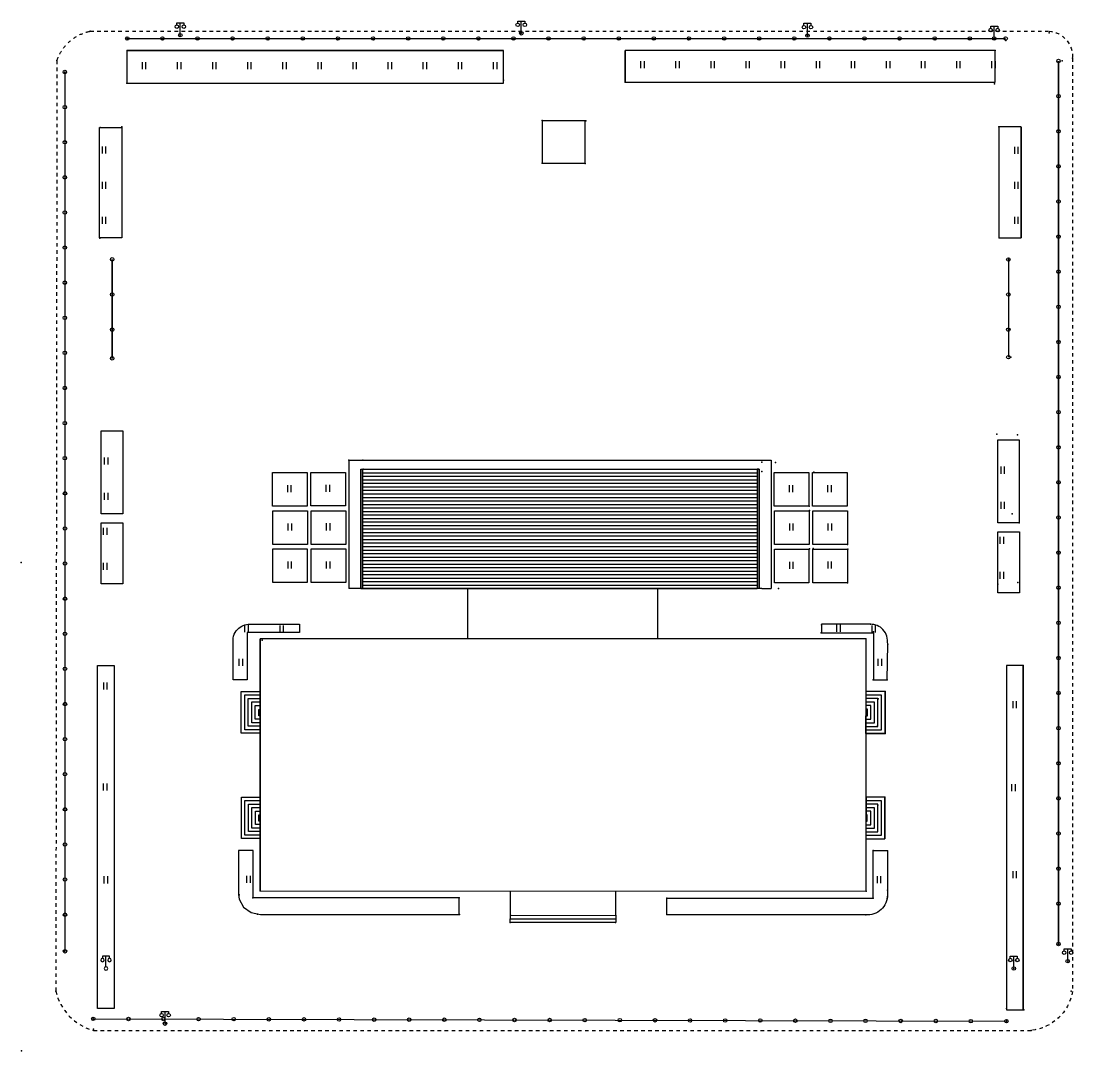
# Model space of a CAD drawing. Extents: x -992 to 2561, y -723 to 1492.
# Drawn here: x 2052.1 to 2202, y 822.2 to 968.9 of the extents above; entities that cross this region are included whole.
import ezdxf

# ---------------------------------------------------------------- set-up
doc = ezdxf.new("R2010")
doc.units = 0
doc.header["$LTSCALE"] = 0.5
doc.header["$PDSIZE"] = 0.2
doc.linetypes.add('X6', pattern=[2, 1, -1])
doc.layers.get('0').update_dxf_attribs({"linetype": 'CONTINUOUS'})
doc.layers.add('ASSIST', color=7, linetype='CONTINUOUS', plot=False)
for name, color, linetype in [('DLDW', 11, 'CONTINUOUS'), ('DLSS', 4, 'CONTINUOUS'), ('JMD', 6, 'CONTINUOUS'), ('ZBTZ', 3, 'CONTINUOUS'), ('ZDH', 1, 'CONTINUOUS')]:
    doc.layers.add(name, color=color, linetype=linetype)

# ---------------------------------------------------------------- blocks, each defined once
blk = doc.blocks.new('gc121')
for p, q in [((-0.5, -1), (-0.5, 1)), ((0.5, -1), (0.5, 1))]:
    blk.add_line(p, q)
blk = doc.blocks.new('gc097')
for p, q in [((-1, 2.9), (-1, 3.5)), ((-1, 3.5), (1, 3.5)), ((0, 0.5), (0, 3.5)), ((1, 3.5), (1, 2.9))]:
    blk.add_line(p, q)
for centre in [(-1, 2.4), (0, 0), (1, 2.4)]:
    blk.add_circle(centre, 0.5)
blk = doc.blocks.new('gc170')
at = {"linetype": 'Continuous'}
blk.add_circle((0, 0), 0.5, dxfattribs=at)

msp = doc.modelspace()

# ---------------------------------------------------------------- linework, layer by layer
at = {"linetype": 'Continuous'}
for p, q in [((2067.28, 966.38, 0.03), (2192.38, 966.38, 0.03)), ((2201.73, 830.71, 0.11), (2201.73, 830.71, 0.11))]:
    msp.add_line(p, q, dxfattribs=at)
at = {"linetype": 'Continuous', "flags": 128}
for points, elevation in [([(2067.28, 964.66), (2120.85, 964.66)], 0.11), ([(2120.86, 960.01), (2120.85, 960.46), (2120.85, 964.66)], 0.11), ([(2138.17, 960.17), (2190.87, 960.17), (2190.87, 964.68), (2138.17, 964.68)], 0.18), ([(2138.17, 960.17), (2138.17, 964.68)], 0.18), ([(2199.91, 837.43), (2199.91, 963.17)], 0.13), ([(2126.39, 954.7), (2126.39, 948.63)], 0.25), ([(2132.5, 948.61), (2132.5, 954.66), (2126.39, 954.67)], 0.25), ([(2194.57, 953.69), (2194.57, 937.98)], 0.21), ([(2126.38, 948.61), (2132.5, 948.61)], 0.31), ([(2100.52, 905.04), (2100.52, 888.04)], 0.59), ([(2100.52, 905.04), (2157.27, 905.04)], 0.59), ([(2157.27, 888.04), (2157.27, 905.04)], 0.6), ([(2100.89, 888.04), (2115.72, 888.04)], 0.59), ([(2115.72, 888.04), (2142.81, 888.04)], 0.59), ([(2086.2, 844.99), (2086.2, 880.91)], 0.89), ([(2194.87, 877.1), (2194.86, 828.05)], 0.39), ([(2175.2, 873.39), (2175.2, 867.43), (2172.49, 867.43)], 0.51), ([(2175.2, 873.39), (2172.49, 873.38)], 0.51), ([(2175.18, 858.33), (2172.5, 858.33)], 0.53), ([(2175.18, 858.33), (2175.18, 852.42)], 0.53), ([(2172.51, 852.42), (2175.18, 852.42)], 0.57)]:
    msp.add_lwpolyline(points, dxfattribs=dict(at, elevation=elevation))
at = {"color": 6, "linetype": 'Continuous', "flags": 128}
for points, elevation in [([(2098.85, 906.32), (2098.85, 888.04)], 0.57), ([(2098.85, 906.32), (2158.99, 906.32), (2158.99, 888.04)], 0.57), ([(2100.89, 888.04), (2098.85, 888.04)], 0.6), ([(2115.72, 888.04), (2115.72, 880.91)], 0.59), ([(2157.64, 888.04), (2142.81, 888.04)], 0.59), ([(2142.81, 888.04), (2142.81, 880.91)], 0.59), ([(2157.64, 888.04), (2158.99, 888.04)], 0.6), ([(2121.85, 841.53), (2121.85, 844.98)], 0.81), ([(2121.85, 841.53), (2136.84, 841.47), (2136.84, 844.98)], 0.81)]:
    msp.add_lwpolyline(points, dxfattribs=dict(at, elevation=elevation))
at = {"color": 3, "linetype": 'Continuous', "elevation": 0.66, "flags": 128}
msp.add_lwpolyline([(2175.56, 844.44, -0.441252), (2172.45, 841.6, 3.923661)], format="xyb", dxfattribs=at)
at = {"layer": 'ASSIST', "linetype": 'Continuous', "flags": 128}
for points, elevation in [([(2067.28, 966.38), (2192.38, 966.38)], 3.12), ([(2199.91, 963.17), (2199.91, 837.43)], 3.12), ([(2058.39, 961.61), (2058.4, 836.39)], 3.12), ([(2065.12, 920.83), (2065.12, 934.93)], 0.08), ([(2065.12, 934.93), (2065.12, 920.83)], 0.08), ([(2192.77, 934.92), (2192.77, 921)], 3.12), ([(2121.82, 840.53), (2121.85, 841.53), (2136.84, 841.47), (2136.84, 840.53)], 3.12), ([(2062.44, 826.78), (2192.48, 826.44)], 3.12)]:
    msp.add_lwpolyline(points, dxfattribs=dict(at, elevation=elevation))
at = {"layer": 'ASSIST', "color": 6, "linetype": 'Continuous', "elevation": 3.12, "flags": 128}
msp.add_lwpolyline([(2100.52, 888.04), (2100.52, 905.04), (2157.27, 905.04), (2157.27, 888.04)], close=True, dxfattribs=at)
at = {"layer": 'DLSS', "linetype": 'X6'}
msp.add_line((2201.92, 963.58, 0.11), (2201.92, 830.67, 3.06), dxfattribs=at)
at = {"layer": 'DLSS', "linetype": 'X6', "flags": 128}
msp.add_lwpolyline([(2057.25, 963.24, -0.060422), (2057.91, 964.62, -0.060422), (2058.89, 965.8, -0.069849), (2060.33, 966.83, -0.069849), (2062, 967.43)], format="xyb", dxfattribs=at)
for points, elevation in [([(2062, 967.43), (2198.57, 967.43)], 0.07), ([(2057.25, 963.24), (2057.1, 830.72)], 3.12), ([(2062.48, 825.12), (2196.01, 825.12)], -0.1)]:
    msp.add_lwpolyline(points, dxfattribs=dict(at, elevation=elevation))
for points, elevation in [([(2198.57, 967.43, -0.399446), (2201.92, 963.58, 1.41531)], 0.07), ([(2057.1, 830.72, 0.276974), (2062.48, 825.12, -0.141864)], -0.18), ([(2201.92, 830.67, -0.334117), (2196.01, 825.12, 2.327114)], 3.06)]:
    msp.add_lwpolyline(points, format="xyb", dxfattribs=dict(at, elevation=elevation))
at = {"layer": 'JMD', "color": 6, "linetype": 'Continuous'}
for p, q in [((2100.52, 905.04, 3.12), (2100.82, 905.04, 3.12)), ((2100.52, 888.04, 3.12), (2100.52, 905.04, 3.12)), ((2100.82, 888.04, 3.12), (2100.82, 905.04, 3.12)), ((2100.82, 905.04, 3.12), (2156.97, 905.04, 3.12)), ((2157.27, 905.04, 3.12), (2156.97, 905.04, 3.12)), ((2156.97, 905.04, 3.12), (2156.97, 888.04, 3.12)), ((2157.27, 888.04, 3.12), (2157.27, 905.04, 3.12)), ((2100.82, 904.54, 3.12), (2156.97, 904.54, 3.12)), ((2100.82, 904.04, 3.12), (2156.97, 904.04, 3.12)), ((2100.82, 903.54, 3.12), (2156.97, 903.54, 3.12)), ((2100.82, 903.04, 3.12), (2156.97, 903.04, 3.12)), ((2100.82, 902.54, 3.12), (2156.97, 902.54, 3.12)), ((2100.82, 902.04, 3.12), (2156.97, 902.04, 3.12)), ((2100.82, 901.54, 3.12), (2156.97, 901.54, 3.12)), ((2100.82, 901.04, 3.12), (2156.97, 901.04, 3.12)), ((2100.82, 900.54, 3.12), (2156.97, 900.54, 3.12)), ((2100.82, 900.04, 3.12), (2156.97, 900.04, 3.12)), ((2100.82, 899.54, 3.12), (2156.97, 899.54, 3.12)), ((2100.82, 899.04, 3.12), (2156.97, 899.04, 3.12)), ((2100.82, 898.54, 3.12), (2156.97, 898.54, 3.12)), ((2100.82, 898.04, 3.12), (2156.97, 898.04, 3.12)), ((2100.82, 897.54, 3.12), (2156.97, 897.54, 3.12)), ((2100.82, 897.04, 3.12), (2156.97, 897.04, 3.12)), ((2100.82, 896.54, 3.12), (2156.97, 896.54, 3.12)), ((2100.82, 896.04, 3.12), (2156.97, 896.04, 3.12)), ((2100.82, 895.54, 3.12), (2156.97, 895.54, 3.12)), ((2100.82, 895.04, 3.12), (2156.97, 895.04, 3.12)), ((2100.82, 894.54, 3.12), (2156.97, 894.54, 3.12)), ((2100.82, 894.04, 3.12), (2156.97, 894.04, 3.12)), ((2100.82, 893.54, 3.12), (2156.97, 893.54, 3.12)), ((2100.82, 893.04, 3.12), (2156.97, 893.04, 3.12)), ((2100.82, 892.54, 3.12), (2156.97, 892.54, 3.12)), ((2100.82, 892.04, 3.12), (2156.97, 892.04, 3.12)), ((2100.82, 891.54, 3.12), (2156.97, 891.54, 3.12)), ((2100.82, 891.04, 3.12), (2156.97, 891.04, 3.12)), ((2100.82, 890.54, 3.12), (2156.97, 890.54, 3.12)), ((2100.82, 890.04, 3.12), (2156.97, 890.04, 3.12)), ((2100.82, 889.54, 3.12), (2156.97, 889.54, 3.12)), ((2100.82, 889.04, 3.12), (2156.97, 889.04, 3.12)), ((2100.82, 888.54, 3.12), (2156.97, 888.54, 3.12)), ((2100.52, 888.04, 3.12), (2100.82, 888.04, 3.12)), ((2100.82, 888.04, 3.12), (2156.97, 888.04, 3.12)), ((2157.27, 888.04, 3.12), (2156.97, 888.04, 3.12)), ((2172.49, 873.38, 3.12), (2172.49, 870.88, 3.12)), ((2172.49, 867.43, 3.12), (2172.49, 869.93, 3.12)), ((2172.5, 858.33, 3.12), (2172.5, 855.83, 3.12)), ((2172.51, 852.42, 3.12), (2172.51, 854.92, 3.12))]:
    msp.add_line(p, q, dxfattribs=at)
at = {"layer": 'JMD', "linetype": 'Continuous'}
for p, q in [((2121.82, 840.53, 3.12), (2121.85, 841.53, 3.12)), ((2121.82, 840.53, 3.12), (2136.84, 840.53, 3.12)), ((2121.84, 841.03, 3.12), (2136.84, 841, 3.12)), ((2121.85, 841.53, 3.12), (2136.84, 841.47, 3.12)), ((2136.84, 841.53, 3.12), (2136.84, 840.56, 3.12))]:
    msp.add_line(p, q, dxfattribs=at)
at = {"layer": 'JMD', "linetype": 'Continuous', "elevation": 3.12, "flags": 128}
msp.add_lwpolyline([(2086.2, 880.91), (2086.2, 844.99), (2172.5, 844.98), (2172.5, 880.9)], close=True, dxfattribs=at)
at = {"layer": 'JMD', "color": 6, "linetype": 'Continuous', "flags": 128}
for points, elevation in [([(2086.2, 867.44), (2083.5, 867.44), (2083.5, 873.4), (2086.2, 873.4)], -1.71), ([(2172.49, 867.43), (2175.2, 867.43), (2175.2, 873.39), (2172.49, 873.38)], 0.51), ([(2172.49, 867.93), (2174.7, 867.93), (2174.7, 872.88), (2172.49, 872.88)], 0.51), ([(2172.49, 868.43), (2174.2, 868.43), (2174.2, 872.38), (2172.49, 872.38)], 0.51), ([(2172.49, 868.93), (2173.7, 868.93), (2173.7, 871.88), (2172.49, 871.88)], 0.51), ([(2172.49, 869.43), (2173.2, 869.43), (2173.2, 871.38), (2172.49, 871.38)], 0.51), ([(2172.49, 869.93), (2172.7, 869.93), (2172.7, 870.88), (2172.49, 870.88)], 0.51), ([(2086.19, 852.44), (2083.52, 852.44), (2083.52, 858.35), (2086.2, 858.35)], -1.65), ([(2172.51, 852.42), (2175.18, 852.42), (2175.18, 858.33), (2172.5, 858.33)], 0.57), ([(2172.51, 852.92), (2174.68, 852.92), (2174.68, 857.83), (2172.5, 857.83)], 0.57), ([(2172.51, 853.42), (2174.18, 853.42), (2174.18, 857.33), (2172.5, 857.33)], 0.57), ([(2172.51, 853.92), (2173.68, 853.92), (2173.68, 856.83), (2172.5, 856.83)], 0.57), ([(2172.51, 854.42), (2173.18, 854.42), (2173.18, 856.33), (2172.5, 856.33)], 0.57), ([(2172.51, 854.92), (2172.68, 854.92), (2172.68, 855.83), (2172.5, 855.83)], 0.57)]:
    msp.add_lwpolyline(points, dxfattribs=dict(at, elevation=elevation))
at = {"layer": 'JMD', "linetype": 'Continuous', "flags": 128}
for points, elevation in [([(2086.2, 867.94), (2084, 867.94), (2084, 872.9), (2086.2, 872.9)], -1.71), ([(2086.2, 868.44), (2084.5, 868.44), (2084.5, 872.4), (2086.2, 872.4)], -1.71), ([(2086.2, 868.94), (2085, 868.94), (2085, 871.9), (2086.2, 871.9)], -1.71), ([(2086.2, 869.44), (2085.5, 869.44), (2085.5, 871.4), (2086.2, 871.4)], -1.71), ([(2086.19, 869.92), (2086.02, 869.92), (2086.02, 870.83), (2086.2, 870.83)], 0.89), ([(2086.19, 852.94), (2084.02, 852.94), (2084.02, 857.85), (2086.2, 857.85)], -1.65), ([(2086.19, 853.44), (2084.52, 853.44), (2084.52, 857.35), (2086.2, 857.35)], -1.65), ([(2086.19, 853.94), (2085.02, 853.94), (2085.02, 856.85), (2086.2, 856.85)], -1.65), ([(2086.19, 854.44), (2085.52, 854.44), (2085.52, 856.35), (2086.2, 856.35)], -1.65), ([(2086.19, 854.94), (2086.02, 854.94), (2086.02, 855.85), (2086.2, 855.85)], -1.65)]:
    msp.add_lwpolyline(points, dxfattribs=dict(at, elevation=elevation))
at = {"layer": 'ZBTZ', "linetype": 'Continuous', "flags": 128}
for points, elevation in [([(2120.85, 964.66), (2067.19, 964.66), (2067.19, 960.01), (2120.86, 960.01), (2120.85, 960.46)], 3.12), ([(2190.87, 964.68), (2138.17, 964.68), (2138.17, 960.17), (2190.87, 960.17)], 3.12), ([(2063.32, 953.71), (2066.48, 953.71), (2066.48, 937.99), (2063.32, 937.99)], 0.08), ([(2194.57, 953.81), (2191.42, 953.81), (2191.42, 937.98), (2194.57, 937.98)], 3.12), ([(2063.57, 910.51), (2066.63, 910.51), (2066.63, 898.7), (2064.32, 898.7), (2063.57, 898.7)], 3.12), ([(2191.28, 909.22), (2194.33, 909.22), (2194.33, 897.41), (2192.03, 897.41), (2191.28, 897.41)], 0.36), ([(2087.95, 904.58), (2092.89, 904.58), (2092.89, 899.79), (2087.95, 899.79)], 0.08), ([(2093.43, 904.6), (2098.37, 904.6), (2098.37, 899.81), (2093.43, 899.81)], 0.08), ([(2159.4, 904.56), (2164.34, 904.56), (2164.34, 899.77), (2159.4, 899.77)], 0.55), ([(2164.88, 904.57), (2169.82, 904.57), (2169.82, 899.78), (2164.88, 899.78)], 0.55), ([(2088.01, 899.12), (2092.94, 899.12), (2092.94, 894.33), (2088.01, 894.33)], 0.08), ([(2093.49, 899.13), (2098.42, 899.13), (2098.42, 894.34), (2093.49, 894.34)], 0.08), ([(2159.46, 899.1), (2164.39, 899.1), (2164.39, 894.31), (2159.46, 894.31)], 0.55), ([(2164.94, 899.11), (2169.87, 899.11), (2169.87, 894.32), (2164.94, 894.32)], 0.55), ([(2063.56, 897.42), (2066.65, 897.42), (2066.65, 888.71), (2063.56, 888.71)], 0.08), ([(2191.26, 896.13), (2194.35, 896.13), (2194.35, 887.43), (2191.26, 887.43)], -2.68), ([(2087.99, 893.69), (2092.92, 893.69), (2092.92, 888.9), (2087.99, 888.9)], 0.08), ([(2093.47, 893.7), (2098.4, 893.7), (2098.4, 888.91), (2093.47, 888.91)], 0.08), ([(2159.44, 893.67), (2164.37, 893.67), (2164.37, 888.88), (2159.44, 888.88)], 0.55), ([(2164.91, 893.68), (2169.85, 893.68), (2169.85, 888.89), (2164.91, 888.89)], 0.55), ([(2063.02, 877.11), (2065.4, 877.11), (2065.4, 828.24), (2063.02, 828.24)], 0.08), ([(2194.87, 877.1), (2192.49, 877.1), (2192.49, 828.05), (2194.86, 828.05)], 3.12), ([(2114.56, 841.63), (2114.54, 843.99), (2085.19, 843.99), (2085.19, 850.74), (2083.12, 850.74), (2083.12, 844.47), (2083.23, 843.83), (2083.85, 842.7), (2084.92, 841.9), (2086.23, 841.63), (2114.56, 841.63)], 0.29)]:
    msp.add_lwpolyline(points, close=True, dxfattribs=dict(at, elevation=elevation))
for points, elevation in [([(2082.36, 880.15, -0.042968), (2082.41, 881.27, -0.114689), (2082.98, 882.23, -0.100199), (2083.79, 882.78, -0.100199), (2084.75, 882.98), (2091.79, 882.98), (2091.79, 881.78), (2084.35, 881.78), (2084.36, 875.05), (2082.36, 875.05), (2082.34, 875.05)], 0.08), ([(2175.58, 880.14, 0.0032), (2175.48, 881.25, 0.114689), (2174.91, 882.21, 0.100199), (2174.1, 882.77, 0.100199), (2173.14, 882.97), (2166.14, 882.97), (2166.14, 881.76), (2173.54, 881.76), (2173.54, 875.05), (2175.53, 875.05), (2175.53, 875.05)], 3.12)]:
    msp.add_lwpolyline(points, format="xyb", close=True, dxfattribs=dict(at, elevation=elevation))
for points, elevation in [([(2194.87, 877.1), (2194.87, 877.1), (2192.49, 877.1), (2192.49, 828.05), (2194.86, 828.05)], 3.12), ([(2172.45, 841.6), (2144.12, 841.6), (2144.14, 843.96), (2173.49, 843.96), (2173.49, 850.76), (2175.55, 850.76), (2175.56, 844.44), (2175.45, 843.8)], 0.66)]:
    msp.add_lwpolyline(points, dxfattribs=dict(at, elevation=elevation))
at = {"layer": 'ZDH', "linetype": 'Continuous'}
for p in [(2062, 967.43, 0.07), (2062, 967.43, 0.07), (2067.28, 966.38, 0.03), (2067.28, 966.38, 0.03), (2074.83, 966.86, 0.15), (2074.83, 966.86, 0.15), (2123.39, 967.12, 0.15), (2123.39, 967.12, 0.15), (2164.15, 966.8, 0.2), (2164.15, 966.8, 0.2), (2190.75, 966.39, 0.19), (2190.75, 966.39, 0.19), (2198.57, 967.18, 0.11), (2198.57, 967.18, 0.11), (2192.4, 966.1, 0.13), (2192.4, 966.1, 0.13), (2067.28, 964.66, 0.11), (2067.28, 964.66, 0.11), (2190.87, 964.68, 0.16), (2190.87, 964.68, 0.16), (2201.92, 963.58, 0.11), (2201.92, 963.58, 0.11), (2057.25, 963.24, 0.04), (2057.25, 963.24, 0.04), (2200.41, 963.22, 0.11), (2200.41, 963.22, 0.11), (2058.39, 961.61, -0.05), (2058.39, 961.61, -0.05), (2120.85, 960.46, 0.18), (2120.85, 960.46, 0.18), (2067.19, 960.01, 0), (2067.19, 960.01, 0), (2138.17, 960.17, 0.18), (2138.17, 960.17, 0.18), (2190.8, 959.91, 0.15), (2190.8, 959.91, 0.15), (2126.39, 954.7, 0.25), (2126.39, 954.7, 0.25), (2132.59, 954.66, 0.26), (2132.59, 954.66, 0.26), (2063.39, 953.72, 0.03), (2063.39, 953.72, 0.03), (2066.48, 953.82, 0.08), (2066.48, 953.82, 0.08), (2191.42, 953.81, 0.21), (2191.42, 953.81, 0.21), (2194.57, 953.69, 0.18), (2194.57, 953.69, 0.18), (2126.38, 948.61, 0.31), (2126.38, 948.61, 0.31), (2132.5, 948.57, -0.85), (2132.5, 948.57, -0.85), (2063.36, 937.96, 0.11), (2063.36, 937.96, 0.11), (2191.45, 937.98, 0.28), (2191.45, 937.98, 0.28), (2192.77, 934.92, 0.19), (2192.77, 934.92, 0.19), (2193.12, 921, 0.24), (2193.12, 921, 0.24), (2191.11, 910.04, 0.35), (2191.11, 910.04, 0.35), (2194.05, 909.96, 0.34), (2194.05, 909.96, 0.34), (2098.85, 906.32, 0.57), (2098.85, 906.32, 0.57), (2100.81, 906.33, 0.58), (2100.81, 906.33, 0.58), (2100.89, 905.04, 0.59), (2100.89, 905.04, 0.59), (2157.67, 906.03, 0.58), (2157.67, 906.03, 0.58), (2159.62, 906.02, 0.56), (2159.62, 906.02, 0.56), (2157.64, 904.71, 0.6), (2157.64, 904.71, 0.6), (2165.06, 904.64, 0.56), (2165.06, 904.64, 0.56), (2164.4, 899.78, 0.56), (2164.4, 899.78, 0.56), (2164.45, 899.17, 0.55), (2164.45, 899.17, 0.55), (2193.33, 898.68, 0.38), (2193.33, 898.68, 0.38), (2194.33, 897.41, 0.36), (2194.33, 897.41, 0.36), (2164.43, 893.69, 0.56), (2164.43, 893.69, 0.56), (2164.97, 893.75, 0.55), (2164.97, 893.75, 0.55), (2169.88, 894.32, 0.55), (2169.88, 894.32, 0.55), (2169.91, 893.68, 0.54), (2169.91, 893.68, 0.54), (2052.14, 891.75, 1.08), (2052.14, 891.75, 1.08), (2052.14, 891.75, 1.08), (2052.14, 891.75, 1.08), (2052.14, 891.75, 1.08), (2052.14, 891.75, 1.08), (2052.14, 891.75, 1.08), (2052.14, 891.75, 1.08), (2052.14, 891.75, 1.08), (2052.14, 891.75, 1.08), (2052.14, 891.75, 1.08), (2052.14, 891.75, 1.08), (2052.14, 891.75, 1.08), (2052.14, 891.75, 1.08), (2169.85, 888.89, 0.55), (2169.85, 888.89, 0.55), (2191.25, 888.7, 0.37), (2191.25, 888.7, 0.37), (2194.11, 888.9, 0.37), (2194.11, 888.9, 0.37), (2160.04, 888.04, 0.59), (2160.04, 888.04, 0.59), (2166.14, 882.89, 0.55), (2166.14, 882.89, 0.55), (2173.14, 882.97, 0.49), (2166.11, 881.76, 0.54), (2166.11, 881.76, 0.54), (2173.54, 881.88, 0.52), (2086.5, 880.7, 0.54), (2086.5, 880.7, 0.54), (2172.49, 880.91, 0.38), (2175.58, 880.14, 0.5), (2194.87, 877.1, 0.39), (2194.87, 877.1, 0.39), (2173.53, 875.05, 0.52), (2175.53, 875.03, 0.52), (2174.22, 872.33, 1.1), (2175.2, 873.39, 0.51), (2174.15, 868.51, 1.1), (2175.2, 867.43, 0.5), (2174.16, 857.2, 0.99), (2175.18, 858.33, 0.53), (2172.53, 853.42, 1.01), (2172.51, 852.42, 0.57), (2173.53, 850.76, 0.54), (2175.55, 850.71, 0.53), (2175.55, 845.08, 0.52), (2083.2, 844.45, 0.81), (2085.16, 844.03, 0.8), (2086.2, 844.99, 0.89), (2114.54, 843.99, 0.29), (2144.14, 843.96, 0.57), (2172.5, 844.98, 0.37), (2173.49, 843.94, 0.31), (2085.81, 841.68, 0.87), (2114.58, 841.63, 0.35), (2121.85, 841.53, 0.81), (2136.84, 841.47, 0.79), (2144.12, 841.65, 0.66), (2172.45, 841.6, 0.34), (2121.82, 840.48, 0.37), (2136.83, 840.49, 0.36), (2058.4, 836.39, -0.16), (2058.4, 836.39, -0.16), (2199.91, 837.43, 0.13), (2201.22, 834.99, 0.17), (2193.54, 833.95, 0.3), (2057.1, 830.72, -0.18), (2057.1, 830.72, -0.18), (2201.73, 830.71, 0.1), (2192.49, 828.23, 0.23), (2194.95, 828.05, 0.19), (2062.44, 826.78, -0.04), (2062.44, 826.78, -0.04), (2072.66, 826.09, 0.84), (2072.66, 826.09, 0.84), (2192.48, 826.44, 0.12), (2199.93, 826.94, 0.04), (2062.48, 825.31, -0.1), (2062.48, 825.31, -0.1), (2196.01, 825.12, 0.08), (2052.21, 822.2, 1.08), (2052.21, 822.2, 1.08), (2052.21, 822.2, 1.08), (2052.21, 822.2, 1.08)]:
    msp.add_point(p, dxfattribs=at)

# ---------------------------------------------------------------- block references
at = {"layer": 'DLDW', "linetype": 'Continuous', "yscale": 0.5}
for p, xscale in [((2074.83, 966.86, 0.15), 0.5), ((2123.39, 967.12, 0.15), 0.5), ((2164.15, 966.8, 0.2), 0.5), ((2190.75, 966.39, 0.19), 0.5), ((2201.22, 834.99, 0.17), 0.5), ((2064.24, 833.95, 3.12), -0.5), ((2193.54, 833.95, 0.3), 0.5), ((2072.66, 826.09, 0.84), 0.5)]:
    msp.add_blockref('gc097', p, dxfattribs=dict(at, xscale=xscale))
at = {"layer": 'ZBTZ', "linetype": 'Continuous', "yscale": 0.5}
for name, p, xscale in [('gc170', (2067.28, 966.38, 3.12), 0.5), ('gc170', (2072.28, 966.38, 3.12), 0.5), ('gc170', (2077.28, 966.38, 3.12), 0.5), ('gc170', (2082.28, 966.38, 3.12), 0.5), ('gc170', (2087.28, 966.38, 3.12), 0.5), ('gc170', (2092.28, 966.38, 3.12), 0.5), ('gc170', (2097.28, 966.38, 3.12), 0.5), ('gc170', (2102.28, 966.38, 3.12), 0.5), ('gc170', (2107.28, 966.38, 3.12), 0.5), ('gc170', (2112.28, 966.38, 3.12), 0.5), ('gc170', (2117.28, 966.38, 3.12), 0.5), ('gc170', (2122.28, 966.38, 3.12), 0.5), ('gc170', (2127.28, 966.38, 3.12), 0.5), ('gc170', (2132.28, 966.38, 3.12), 0.5), ('gc170', (2137.28, 966.38, 3.12), 0.5), ('gc170', (2142.28, 966.38, 3.12), 0.5), ('gc170', (2147.28, 966.38, 3.12), 0.5), ('gc170', (2152.28, 966.38, 3.12), 0.5), ('gc170', (2157.28, 966.38, 3.12), 0.5), ('gc170', (2162.28, 966.38, 3.12), 0.5), ('gc170', (2167.28, 966.38, 3.12), 0.5), ('gc170', (2172.28, 966.38, 3.12), 0.5), ('gc170', (2177.28, 966.38, 3.12), 0.5), ('gc170', (2182.28, 966.38, 3.12), 0.5), ('gc170', (2187.28, 966.38, 3.12), 0.5), ('gc170', (2192.38, 966.38, 3.12), 0.5), ('gc121', (2069.69, 962.51, 3.12), 0.5), ('gc121', (2074.69, 962.51, 3.12), 0.5), ('gc121', (2079.69, 962.51, 3.12), 0.5), ('gc121', (2084.69, 962.51, 3.12), 0.5), ('gc121', (2089.69, 962.51, 3.12), 0.5), ('gc121', (2094.69, 962.51, 3.12), 0.5), ('gc121', (2099.69, 962.51, 3.12), 0.5), ('gc121', (2104.69, 962.51, 3.12), 0.5), ('gc121', (2109.69, 962.51, 3.12), 0.5), ('gc121', (2114.69, 962.51, 3.12), 0.5), ('gc121', (2119.69, 962.51, 3.12), 0.5), ('gc121', (2140.67, 962.67, 3.12), 0.5), ('gc121', (2145.67, 962.67, 3.12), 0.5), ('gc121', (2150.67, 962.67, 3.12), 0.5), ('gc121', (2155.67, 962.67, 3.12), 0.5), ('gc121', (2160.67, 962.67, 3.12), 0.5), ('gc121', (2165.67, 962.67, 3.12), 0.5), ('gc121', (2170.67, 962.67, 3.12), 0.5), ('gc121', (2175.67, 962.67, 3.12), 0.5), ('gc121', (2180.67, 962.67, 3.12), 0.5), ('gc121', (2185.67, 962.67, 3.12), 0.5), ('gc121', (2190.67, 962.67, 3.12), 0.5), ('gc121', (2063.98, 950.49, 0.08), -0.5), ('gc121', (2193.92, 950.48, 3.12), 0.5), ('gc121', (2063.98, 945.49, 0.08), -0.5), ('gc121', (2193.92, 945.48, 3.12), 0.5), ('gc121', (2063.98, 940.49, 0.08), -0.5), ('gc121', (2193.92, 940.48, 3.12), 0.5), ('gc121', (2064.28, 906.2, 0.08), -0.5), ('gc121', (2191.98, 904.91, -2.68), -0.5), ('gc121', (2090.39, 902.29, 0.08), -0.5), ('gc121', (2095.87, 902.31, 0.08), -0.5), ('gc121', (2161.84, 902.27, 0.55), -0.5), ('gc121', (2167.32, 902.28, 0.55), -0.5), ('gc121', (2064.28, 901.2, 0.08), -0.5), ('gc121', (2191.98, 899.91, -2.68), -0.5), ('gc121', (2064.15, 896.21, 0.08), -0.5), ('gc121', (2090.44, 896.83, 0.08), -0.5), ('gc121', (2095.92, 896.84, 0.08), -0.5), ('gc121', (2161.89, 896.81, 0.55), -0.5), ('gc121', (2167.37, 896.82, 0.55), -0.5), ('gc121', (2191.85, 894.93, -2.68), -0.5), ('gc121', (2064.15, 891.21, 0.08), -0.5), ('gc121', (2090.42, 891.4, 0.08), -0.5), ('gc121', (2095.9, 891.41, 0.08), -0.5), ('gc121', (2161.87, 891.38, 0.55), -0.5), ('gc121', (2167.35, 891.39, 0.55), -0.5), ('gc121', (2191.85, 889.93, -2.68), -0.5), ('gc121', (2084.29, 882.35, 0.08), -0.5), ('gc121', (2089.29, 882.31, 0.08), -0.5), ('gc121', (2168.61, 882.39, 3.12), 0.5), ('gc121', (2173.61, 882.28, 3.12), 0.5), ('gc121', (2083.46, 877.55, 0.08), -0.5), ('gc121', (2174.49, 877.53, 3.12), 0.5), ('gc121', (2064.18, 874.18, 3.12), -0.5), ('gc121', (2193.7, 871.53, 3.12), -0.5), ('gc121', (2064.16, 859.77, 3.12), -0.5), ('gc121', (2193.52, 859.69, 3.12), -0.5), ('gc121', (2064.25, 846.57, 3.12), -0.5), ('gc121', (2084.56, 846.63, 2.75), -0.5), ('gc121', (2174.37, 846.6, 3.12), 0.5), ('gc121', (2193.7, 847.31, 3.12), -0.5)]:
    msp.add_blockref(name, p, dxfattribs=dict(at, xscale=xscale))
at = {"layer": 'ZBTZ', "linetype": 'Continuous'}
for p, xscale, yscale, rotation in [((2199.91, 963.17, 3.12), 0.5, 0.5, 270), ((2058.39, 961.61, 3.12), 0.5000000000000224, 0.5000000000000224, 270.0027452120271), ((2199.91, 958.17, 3.12), 0.5, 0.5, 270), ((2058.39, 956.61, 3.12), 0.5000000000000224, 0.5000000000000224, 270.0027452120271), ((2199.91, 953.17, 3.12), 0.5, 0.5, 270), ((2058.39, 951.61, 3.12), 0.5000000000000224, 0.5000000000000224, 270.0027452120271), ((2199.91, 948.17, 3.12), 0.5, 0.5, 270), ((2058.39, 946.61, 3.12), 0.5000000000000224, 0.5000000000000224, 270.0027452120271), ((2199.91, 943.17, 3.12), 0.5, 0.5, 270), ((2058.39, 941.61, 3.12), 0.5000000000000224, 0.5000000000000224, 270.0027452120271), ((2199.91, 938.17, 3.12), 0.5, 0.5, 270), ((2058.39, 936.61, 3.12), 0.5000000000000224, 0.5000000000000224, 270.0027452120271), ((2065.12, 934.93, 3.12), 0.5, 0.5, 270), ((2192.77, 934.92, 3.12), 0.5, 0.5, 270), ((2199.91, 933.17, 3.12), 0.5, 0.5, 270), ((2058.39, 931.61, 3.12), 0.5000000000000224, 0.5000000000000224, 270.0027452120271), ((2065.12, 929.93, 3.12), 0.5, 0.5, 270), ((2192.77, 929.92, 3.12), 0.5, 0.5, 270), ((2199.91, 928.17, 3.12), 0.5, 0.5, 270), ((2058.39, 926.61, 3.12), 0.5000000000000224, 0.5000000000000224, 270.0027452120271), ((2065.12, 924.93, 3.12), 0.5, 0.5, 270), ((2192.77, 924.92, 3.12), 0.5, 0.5, 270), ((2199.91, 923.17, 3.12), 0.5, 0.5, 270), ((2058.39, 921.61, 3.12), 0.5000000000000224, 0.5000000000000224, 270.0027452120271), ((2065.12, 920.83, 3.12), 0.5, 0.5, 270), ((2192.77, 921, 3.12), 0.5, 0.5, 270), ((2199.91, 918.17, 3.12), 0.5, 0.5, 270), ((2058.39, 916.61, 3.12), 0.5000000000000224, 0.5000000000000224, 270.0027452120271), ((2199.91, 913.17, 3.12), 0.5, 0.5, 270), ((2058.39, 911.61, 3.12), 0.5000000000000224, 0.5000000000000224, 270.0027452120271), ((2199.91, 908.17, 3.12), 0.5, 0.5, 270), ((2058.39, 906.61, 3.12), 0.5000000000000224, 0.5000000000000224, 270.0027452120271), ((2199.91, 903.17, 3.12), 0.5, 0.5, 270), ((2058.4, 901.61, 3.12), 0.5000000000000224, 0.5000000000000224, 270.0027452120271), ((2199.91, 898.17, 3.12), 0.5, 0.5, 270), ((2058.4, 896.61, 3.12), 0.5000000000000224, 0.5000000000000224, 270.0027452120271), ((2199.91, 893.17, 3.12), 0.5, 0.5, 270), ((2058.4, 891.61, 3.12), 0.5000000000000224, 0.5000000000000224, 270.0027452120271), ((2199.91, 888.17, 3.12), 0.5, 0.5, 270), ((2058.4, 886.61, 3.12), 0.5000000000000224, 0.5000000000000224, 270.0027452120271), ((2199.91, 883.17, 3.12), 0.5, 0.5, 270), ((2058.4, 881.61, 3.12), 0.5000000000000224, 0.5000000000000224, 270.0027452120271), ((2199.91, 878.17, 3.12), 0.5, 0.5, 270), ((2058.4, 876.61, 3.12), 0.5000000000000224, 0.5000000000000224, 270.0027452120271), ((2199.91, 873.17, 3.12), 0.5, 0.5, 270), ((2058.4, 871.61, 3.12), 0.5000000000000224, 0.5000000000000224, 270.0027452120271), ((2199.91, 868.17, 3.12), 0.5, 0.5, 270), ((2058.4, 866.61, 3.12), 0.5000000000000224, 0.5000000000000224, 270.0027452120271), ((2199.91, 863.17, 3.12), 0.5, 0.5, 270), ((2058.4, 861.61, 3.12), 0.5000000000000224, 0.5000000000000224, 270.0027452120271), ((2199.91, 858.17, 3.12), 0.5, 0.5, 270), ((2058.4, 856.61, 3.12), 0.5000000000000224, 0.5000000000000224, 270.0027452120271), ((2199.91, 853.17, 3.12), 0.5, 0.5, 270), ((2058.4, 851.61, 3.12), 0.5000000000000224, 0.5000000000000224, 270.0027452120271), ((2199.91, 848.17, 3.12), 0.5, 0.5, 270), ((2058.4, 846.61, 3.12), 0.5000000000000224, 0.5000000000000224, 270.0027452120271), ((2199.91, 843.17, 3.12), 0.5, 0.5, 270), ((2058.4, 841.61, 3.12), 0.5000000000000224, 0.5000000000000224, 270.0027452120271), ((2199.91, 837.43, 3.12), 0.5, 0.5, 270), ((2058.4, 836.39, 3.12), 0.5000000000000224, 0.5000000000000224, 270.0027452120271), ((2062.44, 826.78, 3.12), 0.4999999999993537, 0.4999999999993537, 359.8502016944029), ((2067.44, 826.76, 3.12), 0.4999999999993537, 0.4999999999993537, 359.8502016944029), ((2072.44, 826.75, 3.12), 0.4999999999993537, 0.4999999999993537, 359.8502016944029), ((2077.44, 826.74, 3.12), 0.4999999999993537, 0.4999999999993537, 359.8502016944029), ((2082.44, 826.72, 3.12), 0.4999999999993537, 0.4999999999993537, 359.8502016944029), ((2087.44, 826.71, 3.12), 0.4999999999993537, 0.4999999999993537, 359.8502016944029), ((2092.44, 826.7, 3.12), 0.4999999999993537, 0.4999999999993537, 359.8502016944029), ((2097.44, 826.68, 3.12), 0.4999999999993537, 0.4999999999993537, 359.8502016944029), ((2102.44, 826.67, 3.12), 0.4999999999993537, 0.4999999999993537, 359.8502016944029), ((2107.43, 826.66, 3.12), 0.4999999999993537, 0.4999999999993537, 359.8502016944029), ((2112.43, 826.65, 3.12), 0.4999999999993537, 0.4999999999993537, 359.8502016944029), ((2117.43, 826.63, 3.12), 0.4999999999993537, 0.4999999999993537, 359.8502016944029), ((2122.43, 826.62, 3.12), 0.4999999999993537, 0.4999999999993537, 359.8502016944029), ((2127.43, 826.61, 3.12), 0.4999999999993537, 0.4999999999993537, 359.8502016944029), ((2132.43, 826.59, 3.12), 0.4999999999993537, 0.4999999999993537, 359.8502016944029), ((2137.43, 826.58, 3.12), 0.4999999999993537, 0.4999999999993537, 359.8502016944029), ((2142.43, 826.57, 3.12), 0.4999999999993537, 0.4999999999993537, 359.8502016944029), ((2147.43, 826.55, 3.12), 0.4999999999993537, 0.4999999999993537, 359.8502016944029), ((2152.43, 826.54, 3.12), 0.4999999999993537, 0.4999999999993537, 359.8502016944029), ((2157.43, 826.53, 3.12), 0.4999999999993537, 0.4999999999993537, 359.8502016944029), ((2162.43, 826.51, 3.12), 0.4999999999993537, 0.4999999999993537, 359.8502016944029), ((2167.43, 826.5, 3.12), 0.4999999999993537, 0.4999999999993537, 359.8502016944029), ((2172.43, 826.49, 3.12), 0.4999999999993537, 0.4999999999993537, 359.8502016944029), ((2177.43, 826.48, 3.12), 0.4999999999993537, 0.4999999999993537, 359.8502016944029), ((2182.43, 826.46, 3.12), 0.4999999999993537, 0.4999999999993537, 359.8502016944029), ((2187.43, 826.45, 3.12), 0.4999999999993537, 0.4999999999993537, 359.8502016944029), ((2192.48, 826.44, 3.12), 0.4999999999993537, 0.4999999999993537, 359.8502016944029)]:
    msp.add_blockref('gc170', p, dxfattribs=dict(at, xscale=xscale, yscale=yscale, rotation=rotation))

doc.saveas('drawing.dxf')
